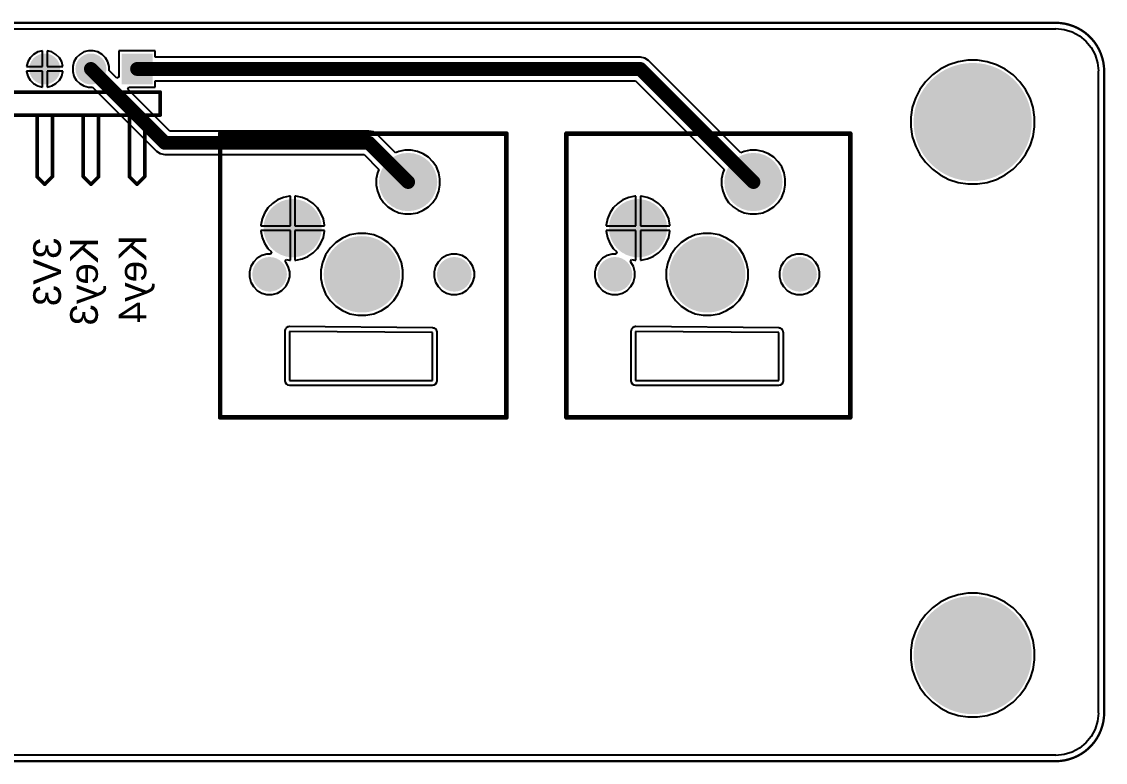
# Model space of a CAD drawing. Header units: millimetres. Extents: x 1.3 to 6.73, y 0.8 to 2.4.
# Drawn here: x 4.385 to 6.733, y 0.798 to 2.402 of the extents above; entities that cross this region are included whole.
import ezdxf

# ---------------------------------------------------------------- set-up
doc = ezdxf.new("R2010")
doc.units = ezdxf.units.MM
doc.header["$MEASUREMENT"] = 0
for name, color, linetype in [('BottomLayer', 5, 'Continuous'), ('BottomOverlay', 54, 'Continuous'), ('BottomSolder', 6, 'Continuous'), ('Mechanical1', 6, 'Continuous'), ('MultiLayer', 9, 'Continuous'), ('PadHoleLayer', 156, 'Continuous'), ('TopLayer', 1, 'Continuous'), ('TopOverlay', 2, 'Continuous'), ('TopSolder', 216, 'Continuous')]:
    doc.layers.add(name, color=color, linetype=linetype)
doc.styles.add('Arial', font='', dxfattribs={"height": 0.2})
doc.styles.get('Arial').set_extended_font_data('Arial')

# ---------------------------------------------------------------- blocks, each defined once
blk = doc.blocks.new('C______MX_F_________1_3')
at = {"layer": 'BottomLayer'}
h = blk.add_hatch(color=5, dxfattribs=at)
edge = h.paths.add_edge_path()
edge.add_arc((0.1, 0.2), 0.0591, 0, 360)
h = blk.add_hatch(color=5, dxfattribs=at)
edge = h.paths.add_edge_path()
edge.add_arc((-0.15, 0.1), 0.0591, 0, 360)
h = blk.add_hatch(color=5, dxfattribs=at)
edge = h.paths.add_edge_path()
edge.add_arc((0, 0), 0.0787, 0, 360)
h = blk.add_hatch(color=5, dxfattribs=at)
edge = h.paths.add_edge_path()
edge.add_arc((-0.2, 0), 0.0335, 0, 360)
h = blk.add_hatch(color=5, dxfattribs=at)
edge = h.paths.add_edge_path()
edge.add_arc((0.2, 0), 0.0335, 0, 360)
at = {"layer": 'BottomSolder'}
h = blk.add_hatch(color=6, dxfattribs=at)
edge = h.paths.add_edge_path()
edge.add_arc((0.1, 0.2), 0.0631, 0, 360)
h = blk.add_hatch(color=6, dxfattribs=at)
edge = h.paths.add_edge_path()
edge.add_arc((-0.15, 0.1), 0.0631, 0, 360)
h = blk.add_hatch(color=6, dxfattribs=at)
edge = h.paths.add_edge_path()
edge.add_arc((0, 0), 0.0827, 0, 360)
h = blk.add_hatch(color=6, dxfattribs=at)
edge = h.paths.add_edge_path()
edge.add_arc((-0.2, 0), 0.0375, 0, 360)
h = blk.add_hatch(color=6, dxfattribs=at)
edge = h.paths.add_edge_path()
edge.add_arc((0.2, 0), 0.0375, 0, 360)
at = {"layer": 'MultiLayer'}
h = blk.add_hatch(color=9, dxfattribs=at)
edge = h.paths.add_edge_path()
edge.add_arc((0.1, 0.2), 0.0591, 0, 360)
h = blk.add_hatch(color=9, dxfattribs=at)
edge = h.paths.add_edge_path()
edge.add_arc((-0.15, 0.1), 0.0591, 0, 360)
h = blk.add_hatch(color=9, dxfattribs=at)
edge = h.paths.add_edge_path()
edge.add_arc((0, 0), 0.0787, 0, 360)
h = blk.add_hatch(color=9, dxfattribs=at)
edge = h.paths.add_edge_path()
edge.add_arc((-0.2, 0), 0.0335, 0, 360)
h = blk.add_hatch(color=9, dxfattribs=at)
edge = h.paths.add_edge_path()
edge.add_arc((0.2, 0), 0.0335, 0, 360)
at = {"layer": 'PadHoleLayer'}
h = blk.add_hatch(color=156, dxfattribs=at)
edge = h.paths.add_edge_path()
edge.add_arc((0.1, 0.2), 0.0295, 0, 360)
h = blk.add_hatch(color=156, dxfattribs=at)
edge = h.paths.add_edge_path()
edge.add_arc((-0.15, 0.1), 0.0295, 0, 360)
h = blk.add_hatch(color=156, dxfattribs=at)
edge = h.paths.add_edge_path()
edge.add_arc((0, 0), 0.0787, 0, 360)
h = blk.add_hatch(color=156, dxfattribs=at)
edge = h.paths.add_edge_path()
edge.add_arc((-0.2, 0), 0.0335, 0, 360)
h = blk.add_hatch(color=156, dxfattribs=at)
edge = h.paths.add_edge_path()
edge.add_arc((0.2, 0), 0.0335, 0, 360)
at = {"layer": 'TopLayer'}
h = blk.add_hatch(color=1, dxfattribs=at)
edge = h.paths.add_edge_path()
edge.add_arc((0.1, 0.2), 0.0591, 0, 360)
h = blk.add_hatch(color=1, dxfattribs=at)
edge = h.paths.add_edge_path()
edge.add_arc((-0.15, 0.1), 0.0591, 0, 360)
h = blk.add_hatch(color=1, dxfattribs=at)
edge = h.paths.add_edge_path()
edge.add_arc((0, 0), 0.0787, 0, 360)
h = blk.add_hatch(color=1, dxfattribs=at)
edge = h.paths.add_edge_path()
edge.add_arc((-0.2, 0), 0.0335, 0, 360)
h = blk.add_hatch(color=1, dxfattribs=at)
edge = h.paths.add_edge_path()
edge.add_arc((0.2, 0), 0.0335, 0, 360)
at = {"layer": 'TopSolder'}
h = blk.add_hatch(color=216, dxfattribs=at)
edge = h.paths.add_edge_path()
edge.add_arc((0.1, 0.2), 0.0631, 0, 360)
h = blk.add_hatch(color=216, dxfattribs=at)
edge = h.paths.add_edge_path()
edge.add_arc((-0.15, 0.1), 0.0631, 0, 360)
h = blk.add_hatch(color=216, dxfattribs=at)
edge = h.paths.add_edge_path()
edge.add_arc((0, 0), 0.0827, 0, 360)
h = blk.add_hatch(color=216, dxfattribs=at)
edge = h.paths.add_edge_path()
edge.add_arc((-0.2, 0), 0.0375, 0, 360)
h = blk.add_hatch(color=216, dxfattribs=at)
edge = h.paths.add_edge_path()
edge.add_arc((0.2, 0), 0.0375, 0, 360)
blk = doc.blocks.new('C______MX_F_________1_4')
at = {"layer": 'BottomLayer'}
h = blk.add_hatch(color=5, dxfattribs=at)
edge = h.paths.add_edge_path()
edge.add_arc((0.1, 0.2), 0.0591, 0, 360)
h = blk.add_hatch(color=5, dxfattribs=at)
edge = h.paths.add_edge_path()
edge.add_arc((-0.15, 0.1), 0.0591, 0, 360)
h = blk.add_hatch(color=5, dxfattribs=at)
edge = h.paths.add_edge_path()
edge.add_arc((0, 0), 0.0787, 0, 360)
h = blk.add_hatch(color=5, dxfattribs=at)
edge = h.paths.add_edge_path()
edge.add_arc((-0.2, 0), 0.0335, 0, 360)
h = blk.add_hatch(color=5, dxfattribs=at)
edge = h.paths.add_edge_path()
edge.add_arc((0.2, 0), 0.0335, 0, 360)
at = {"layer": 'BottomSolder'}
h = blk.add_hatch(color=6, dxfattribs=at)
edge = h.paths.add_edge_path()
edge.add_arc((0.1, 0.2), 0.0631, 0, 360)
h = blk.add_hatch(color=6, dxfattribs=at)
edge = h.paths.add_edge_path()
edge.add_arc((-0.15, 0.1), 0.0631, 0, 360)
h = blk.add_hatch(color=6, dxfattribs=at)
edge = h.paths.add_edge_path()
edge.add_arc((0, 0), 0.0827, 0, 360)
h = blk.add_hatch(color=6, dxfattribs=at)
edge = h.paths.add_edge_path()
edge.add_arc((-0.2, 0), 0.0375, 0, 360)
h = blk.add_hatch(color=6, dxfattribs=at)
edge = h.paths.add_edge_path()
edge.add_arc((0.2, 0), 0.0375, 0, 360)
at = {"layer": 'MultiLayer'}
h = blk.add_hatch(color=9, dxfattribs=at)
edge = h.paths.add_edge_path()
edge.add_arc((0.1, 0.2), 0.0591, 0, 360)
h = blk.add_hatch(color=9, dxfattribs=at)
edge = h.paths.add_edge_path()
edge.add_arc((-0.15, 0.1), 0.0591, 0, 360)
h = blk.add_hatch(color=9, dxfattribs=at)
edge = h.paths.add_edge_path()
edge.add_arc((0, 0), 0.0787, 0, 360)
h = blk.add_hatch(color=9, dxfattribs=at)
edge = h.paths.add_edge_path()
edge.add_arc((-0.2, 0), 0.0335, 0, 360)
h = blk.add_hatch(color=9, dxfattribs=at)
edge = h.paths.add_edge_path()
edge.add_arc((0.2, 0), 0.0335, 0, 360)
at = {"layer": 'PadHoleLayer'}
h = blk.add_hatch(color=156, dxfattribs=at)
edge = h.paths.add_edge_path()
edge.add_arc((0.1, 0.2), 0.0295, 0, 360)
h = blk.add_hatch(color=156, dxfattribs=at)
edge = h.paths.add_edge_path()
edge.add_arc((-0.15, 0.1), 0.0295, 0, 360)
h = blk.add_hatch(color=156, dxfattribs=at)
edge = h.paths.add_edge_path()
edge.add_arc((0, 0), 0.0787, 0, 360)
h = blk.add_hatch(color=156, dxfattribs=at)
edge = h.paths.add_edge_path()
edge.add_arc((-0.2, 0), 0.0335, 0, 360)
h = blk.add_hatch(color=156, dxfattribs=at)
edge = h.paths.add_edge_path()
edge.add_arc((0.2, 0), 0.0335, 0, 360)
at = {"layer": 'TopLayer'}
h = blk.add_hatch(color=1, dxfattribs=at)
edge = h.paths.add_edge_path()
edge.add_arc((0.1, 0.2), 0.0591, 0, 360)
h = blk.add_hatch(color=1, dxfattribs=at)
edge = h.paths.add_edge_path()
edge.add_arc((-0.15, 0.1), 0.0591, 0, 360)
h = blk.add_hatch(color=1, dxfattribs=at)
edge = h.paths.add_edge_path()
edge.add_arc((0, 0), 0.0787, 0, 360)
h = blk.add_hatch(color=1, dxfattribs=at)
edge = h.paths.add_edge_path()
edge.add_arc((-0.2, 0), 0.0335, 0, 360)
h = blk.add_hatch(color=1, dxfattribs=at)
edge = h.paths.add_edge_path()
edge.add_arc((0.2, 0), 0.0335, 0, 360)
at = {"layer": 'TopSolder'}
h = blk.add_hatch(color=216, dxfattribs=at)
edge = h.paths.add_edge_path()
edge.add_arc((0.1, 0.2), 0.0631, 0, 360)
h = blk.add_hatch(color=216, dxfattribs=at)
edge = h.paths.add_edge_path()
edge.add_arc((-0.15, 0.1), 0.0631, 0, 360)
h = blk.add_hatch(color=216, dxfattribs=at)
edge = h.paths.add_edge_path()
edge.add_arc((0, 0), 0.0827, 0, 360)
h = blk.add_hatch(color=216, dxfattribs=at)
edge = h.paths.add_edge_path()
edge.add_arc((-0.2, 0), 0.0375, 0, 360)
h = blk.add_hatch(color=216, dxfattribs=at)
edge = h.paths.add_edge_path()
edge.add_arc((0.2, 0), 0.0375, 0, 360)
blk = doc.blocks.new('HDR1X5H_B_5')
at = {"layer": 'BottomLayer'}
blk.add_hatch(color=5, dxfattribs=at).paths.add_polyline_path([(-0.0295, 0.0295), (0.0295, 0.0295), (0.0295, -0.0295), (-0.0295, -0.0295)])
h = blk.add_hatch(color=5, dxfattribs=at)
edge = h.paths.add_edge_path()
edge.add_arc((0.1, 0), 0.0295, 0, 360)
h = blk.add_hatch(color=5, dxfattribs=at)
edge = h.paths.add_edge_path()
edge.add_arc((0.2, 0), 0.0295, 0, 360)
h = blk.add_hatch(color=5, dxfattribs=at)
edge = h.paths.add_edge_path()
edge.add_arc((0.3, 0), 0.0295, 0, 360)
h = blk.add_hatch(color=5, dxfattribs=at)
edge = h.paths.add_edge_path()
edge.add_arc((0.4, 0), 0.0295, 0, 360)
at = {"layer": 'BottomSolder'}
blk.add_hatch(color=6, dxfattribs=at).paths.add_polyline_path([(-0.0335, 0.0335), (0.0335, 0.0335), (0.0335, -0.0335), (-0.0335, -0.0335)])
h = blk.add_hatch(color=6, dxfattribs=at)
edge = h.paths.add_edge_path()
edge.add_arc((0.1, 0), 0.0335, 0, 360)
h = blk.add_hatch(color=6, dxfattribs=at)
edge = h.paths.add_edge_path()
edge.add_arc((0.2, 0), 0.0335, 0, 360)
h = blk.add_hatch(color=6, dxfattribs=at)
edge = h.paths.add_edge_path()
edge.add_arc((0.3, 0), 0.0335, 0, 360)
h = blk.add_hatch(color=6, dxfattribs=at)
edge = h.paths.add_edge_path()
edge.add_arc((0.4, 0), 0.0335, 0, 360)
at = {"layer": 'MultiLayer'}
blk.add_hatch(color=9, dxfattribs=at).paths.add_polyline_path([(-0.0295, 0.0295), (0.0295, 0.0295), (0.0295, -0.0295), (-0.0295, -0.0295)])
h = blk.add_hatch(color=9, dxfattribs=at)
edge = h.paths.add_edge_path()
edge.add_arc((0.1, 0), 0.0295, 0, 360)
h = blk.add_hatch(color=9, dxfattribs=at)
edge = h.paths.add_edge_path()
edge.add_arc((0.2, 0), 0.0295, 0, 360)
h = blk.add_hatch(color=9, dxfattribs=at)
edge = h.paths.add_edge_path()
edge.add_arc((0.3, 0), 0.0295, 0, 360)
h = blk.add_hatch(color=9, dxfattribs=at)
edge = h.paths.add_edge_path()
edge.add_arc((0.4, 0), 0.0295, 0, 360)
at = {"layer": 'PadHoleLayer'}
h = blk.add_hatch(color=156, dxfattribs=at)
edge = h.paths.add_edge_path()
edge.add_arc((0, 0), 0.0177, 0, 360)
h = blk.add_hatch(color=156, dxfattribs=at)
edge = h.paths.add_edge_path()
edge.add_arc((0.1, 0), 0.0177, 0, 360)
h = blk.add_hatch(color=156, dxfattribs=at)
edge = h.paths.add_edge_path()
edge.add_arc((0.2, 0), 0.0177, 0, 360)
h = blk.add_hatch(color=156, dxfattribs=at)
edge = h.paths.add_edge_path()
edge.add_arc((0.3, 0), 0.0177, 0, 360)
h = blk.add_hatch(color=156, dxfattribs=at)
edge = h.paths.add_edge_path()
edge.add_arc((0.4, 0), 0.0177, 0, 360)
at = {"layer": 'TopLayer'}
blk.add_hatch(color=1, dxfattribs=at).paths.add_polyline_path([(-0.0295, 0.0295), (0.0295, 0.0295), (0.0295, -0.0295), (-0.0295, -0.0295)])
h = blk.add_hatch(color=1, dxfattribs=at)
edge = h.paths.add_edge_path()
edge.add_arc((0.1, 0), 0.0295, 0, 360)
h = blk.add_hatch(color=1, dxfattribs=at)
edge = h.paths.add_edge_path()
edge.add_arc((0.2, 0), 0.0295, 0, 360)
h = blk.add_hatch(color=1, dxfattribs=at)
edge = h.paths.add_edge_path()
edge.add_arc((0.3, 0), 0.0295, 0, 360)
h = blk.add_hatch(color=1, dxfattribs=at)
edge = h.paths.add_edge_path()
edge.add_arc((0.4, 0), 0.0295, 0, 360)
at = {"layer": 'TopSolder'}
blk.add_hatch(color=216, dxfattribs=at).paths.add_polyline_path([(-0.0335, 0.0335), (0.0335, 0.0335), (0.0335, -0.0335), (-0.0335, -0.0335)])
h = blk.add_hatch(color=216, dxfattribs=at)
edge = h.paths.add_edge_path()
edge.add_arc((0.1, 0), 0.0335, 0, 360)
h = blk.add_hatch(color=216, dxfattribs=at)
edge = h.paths.add_edge_path()
edge.add_arc((0.2, 0), 0.0335, 0, 360)
h = blk.add_hatch(color=216, dxfattribs=at)
edge = h.paths.add_edge_path()
edge.add_arc((0.3, 0), 0.0335, 0, 360)
h = blk.add_hatch(color=216, dxfattribs=at)
edge = h.paths.add_edge_path()
edge.add_arc((0.4, 0), 0.0335, 0, 360)
at = {"layer": 'BottomOverlay', "const_width": 0.00787}
for points in [[(0, 0.25), (-0.0167, 0.2333)], [(-0.0167, 0.2333), (-0.0167, 0.1)], [(0.0167, 0.2333), (0, 0.25)], [(0.0167, 0.2333), (0.0167, 0.1)], [(0.1, 0.25), (0.0833, 0.2333)], [(0.0833, 0.2333), (0.0833, 0.1)], [(0.1167, 0.2333), (0.1, 0.25)], [(0.1167, 0.2333), (0.1167, 0.1)], [(0.2, 0.25), (0.1833, 0.2333)], [(0.1833, 0.2333), (0.1833, 0.1)], [(0.2167, 0.2333), (0.2, 0.25)], [(0.2167, 0.2333), (0.2167, 0.1)], [(0.3, 0.25), (0.2833, 0.2333)], [(0.2833, 0.2333), (0.2833, 0.1)], [(0.3167, 0.2333), (0.3, 0.25)], [(0.3167, 0.2333), (0.3167, 0.1)], [(0.4, 0.25), (0.3833, 0.2333)], [(0.3833, 0.2333), (0.3833, 0.1)], [(0.4167, 0.2333), (0.4, 0.25)], [(0.4167, 0.2333), (0.4167, 0.1)], [(0.45, 0.1), (-0.05, 0.1)], [(-0.05, 0.1), (-0.05, 0.05)], [(0.45, 0.1), (0.45, 0.05)], [(0.45, 0.05), (-0.05, 0.05)]]:
    blk.add_lwpolyline(points, dxfattribs=at)
at = {"layer": 'BottomOverlay', "const_width": 0.00394}
for points in [[(-0.0186, 0.2333, 1), (-0.0147, 0.2333, 1)], [(-0.0186, 0.2333, 1), (-0.0147, 0.2333, 1)], [(-0.002, 0.25, 1), (0.002, 0.25, 1)], [(-0.002, 0.25, 1), (0.002, 0.25, 1)], [(0.0147, 0.2333, 1), (0.0186, 0.2333, 1)], [(0.0147, 0.2333, 1), (0.0186, 0.2333, 1)], [(0.0814, 0.2333, 1), (0.0853, 0.2333, 1)], [(0.0814, 0.2333, 1), (0.0853, 0.2333, 1)], [(0.098, 0.25, 1), (0.102, 0.25, 1)], [(0.098, 0.25, 1), (0.102, 0.25, 1)], [(0.1147, 0.2333, 1), (0.1186, 0.2333, 1)], [(0.1147, 0.2333, 1), (0.1186, 0.2333, 1)], [(0.1814, 0.2333, 1), (0.1853, 0.2333, 1)], [(0.1814, 0.2333, 1), (0.1853, 0.2333, 1)], [(0.198, 0.25, 1), (0.202, 0.25, 1)], [(0.198, 0.25, 1), (0.202, 0.25, 1)], [(0.2147, 0.2333, 1), (0.2186, 0.2333, 1)], [(0.2147, 0.2333, 1), (0.2186, 0.2333, 1)], [(0.2814, 0.2333, 1), (0.2853, 0.2333, 1)], [(0.2814, 0.2333, 1), (0.2853, 0.2333, 1)], [(0.298, 0.25, 1), (0.302, 0.25, 1)], [(0.298, 0.25, 1), (0.302, 0.25, 1)], [(0.3147, 0.2333, 1), (0.3186, 0.2333, 1)], [(0.3147, 0.2333, 1), (0.3186, 0.2333, 1)], [(0.3814, 0.2333, 1), (0.3853, 0.2333, 1)], [(0.3814, 0.2333, 1), (0.3853, 0.2333, 1)], [(0.398, 0.25, 1), (0.402, 0.25, 1)], [(0.398, 0.25, 1), (0.402, 0.25, 1)], [(0.4147, 0.2333, 1), (0.4186, 0.2333, 1)], [(0.4147, 0.2333, 1), (0.4186, 0.2333, 1)], [(-0.052, 0.1, 1), (-0.048, 0.1, 1)], [(-0.052, 0.1, 1), (-0.048, 0.1, 1)], [(-0.0186, 0.1, 1), (-0.0147, 0.1, 1)], [(0.0147, 0.1, 1), (0.0186, 0.1, 1)], [(0.0814, 0.1, 1), (0.0853, 0.1, 1)], [(0.1147, 0.1, 1), (0.1186, 0.1, 1)], [(0.1814, 0.1, 1), (0.1853, 0.1, 1)], [(0.2147, 0.1, 1), (0.2186, 0.1, 1)], [(0.2814, 0.1, 1), (0.2853, 0.1, 1)], [(0.3147, 0.1, 1), (0.3186, 0.1, 1)], [(0.3814, 0.1, 1), (0.3853, 0.1, 1)], [(0.4147, 0.1, 1), (0.4186, 0.1, 1)], [(0.448, 0.1, 1), (0.452, 0.1, 1)], [(0.448, 0.1, 1), (0.452, 0.1, 1)], [(-0.052, 0.05, 1), (-0.048, 0.05, 1)], [(-0.052, 0.05, 1), (-0.048, 0.05, 1)], [(0.448, 0.05, 1), (0.452, 0.05, 1)], [(0.448, 0.05, 1), (0.452, 0.05, 1)]]:
    blk.add_lwpolyline(points, format="xyb", close=True, dxfattribs=at)

msp = doc.modelspace()

# ---------------------------------------------------------------- hatches: boundary and pattern name
at = {"layer": 'BottomLayer'}
h = msp.add_hatch(color=5, dxfattribs=at)
edge = h.paths.add_edge_path()
edge.add_arc((6.4452, 2.185), 0.124, 0, 360)
h = msp.add_hatch(color=5, dxfattribs=at)
edge = h.paths.add_edge_path()
edge.add_arc((6.4452, 1.03), 0.124, 0, 360)
at = {"layer": 'BottomSolder'}
h = msp.add_hatch(color=6, dxfattribs=at)
edge = h.paths.add_edge_path()
edge.add_arc((6.4452, 2.185), 0.128, 0, 360)
h = msp.add_hatch(color=6, dxfattribs=at)
edge = h.paths.add_edge_path()
edge.add_arc((6.4452, 1.03), 0.128, 0, 360)
at = {"layer": 'MultiLayer'}
h = msp.add_hatch(color=9, dxfattribs=at)
edge = h.paths.add_edge_path()
edge.add_arc((6.4452, 2.185), 0.124, 0, 360)
h = msp.add_hatch(color=9, dxfattribs=at)
edge = h.paths.add_edge_path()
edge.add_arc((6.4452, 1.03), 0.124, 0, 360)
at = {"layer": 'PadHoleLayer'}
h = msp.add_hatch(color=156, dxfattribs=at)
edge = h.paths.add_edge_path()
edge.add_arc((6.4452, 2.185), 0.0669, 0, 360)
h = msp.add_hatch(color=156, dxfattribs=at)
edge = h.paths.add_edge_path()
edge.add_arc((6.4452, 1.03), 0.0669, 0, 360)
at = {"layer": 'TopLayer'}
h = msp.add_hatch(color=1, dxfattribs=at)
edge = h.paths.add_edge_path()
edge.add_arc((6.4452, 2.185), 0.124, 0, 360)
h = msp.add_hatch(color=1, dxfattribs=at)
edge = h.paths.add_edge_path()
edge.add_arc((6.4452, 1.03), 0.124, 0, 360)
at = {"layer": 'TopSolder'}
h = msp.add_hatch(color=216, dxfattribs=at)
edge = h.paths.add_edge_path()
edge.add_arc((6.4452, 2.185), 0.128, 0, 360)
h = msp.add_hatch(color=216, dxfattribs=at)
edge = h.paths.add_edge_path()
edge.add_arc((6.4452, 1.03), 0.128, 0, 360)

# ---------------------------------------------------------------- linework, layer by layer
at = {"layer": 'Mechanical1', "const_width": 0.005}
for points in [[(1.405, 2.4), (6.625, 2.4)], [(6.73, 0.905), (6.73, 2.295)], [(1.405, 0.8), (6.625, 0.8)]]:
    msp.add_lwpolyline(points, dxfattribs=at)
at = {"layer": 'Mechanical1', "const_width": 0.0025}
for points in [[(6.6238, 2.4, 1), (6.6262, 2.4, 1)], [(6.6238, 2.4, 1), (6.6262, 2.4, 1)], [(6.7287, 2.295, 1), (6.7313, 2.295, 1)], [(6.7287, 2.295, 1), (6.7313, 2.295, 1)], [(6.7287, 0.905, 1), (6.7313, 0.905, 1)], [(6.7287, 0.905, 1), (6.7313, 0.905, 1)], [(6.6238, 0.8, 1), (6.6262, 0.8, 1)], [(6.6238, 0.8, 1), (6.6262, 0.8, 1)]]:
    msp.add_lwpolyline(points, format="xyb", close=True, dxfattribs=at)
at = {"layer": 'Mechanical1', "const_width": 0.005}
for points in [[(6.625, 2.4, -0.414214), (6.73, 2.295)], [(6.73, 0.905, -0.414214), (6.625, 0.8)]]:
    msp.add_lwpolyline(points, format="xyb", dxfattribs=at)
at = {"layer": 'MultiLayer'}
for p, q in [((5.275, 1.7287), (4.965, 1.7314)), ((4.965, 1.7314), (4.965, 1.625)), ((5.275, 1.625), (5.275, 1.7287)), ((6.025, 1.7287), (5.715, 1.7314)), ((5.715, 1.7314), (5.715, 1.625)), ((6.025, 1.625), (6.025, 1.7287)), ((4.965, 1.625), (5.275, 1.625)), ((5.715, 1.625), (6.025, 1.625))]:
    msp.add_line(p, q, dxfattribs=at)
at = {"layer": 'TopLayer'}
for p, q in [((1.405, 2.3873), (6.625, 2.3873)), ((6.625, 2.3873), (6.6256, 2.3874)), ((6.6256, 2.3874), (6.643, 2.3857)), ((6.643, 2.3857), (6.6604, 2.3804)), ((6.6604, 2.3804), (6.6764, 2.3719)), ((6.6764, 2.3719), (6.6904, 2.3604)), ((6.6904, 2.3604), (6.7019, 2.3464)), ((4.4034, 2.3243), (4.3982, 2.3153)), ((4.4107, 2.3316), (4.4034, 2.3243)), ((4.4197, 2.3368), (4.4107, 2.3316)), ((4.4298, 2.3395), (4.4197, 2.3368)), ((4.43, 2.3395), (4.4298, 2.3395)), ((4.43, 2.305), (4.43, 2.3395)), ((4.4402, 2.3395), (4.44, 2.3395)), ((4.44, 2.3395), (4.44, 2.305)), ((4.4503, 2.3368), (4.4402, 2.3395)), ((4.4593, 2.3316), (4.4503, 2.3368)), ((4.4666, 2.3243), (4.4593, 2.3316)), ((4.4718, 2.3153), (4.4666, 2.3243)), ((4.5034, 2.3243), (4.4982, 2.3153)), ((4.5107, 2.3316), (4.5034, 2.3243)), ((4.5197, 2.3368), (4.5107, 2.3316)), ((4.5298, 2.3395), (4.5197, 2.3368)), ((4.5402, 2.3395), (4.5298, 2.3395)), ((4.5503, 2.3368), (4.5402, 2.3395)), ((4.5593, 2.3316), (4.5503, 2.3368)), ((4.5666, 2.3243), (4.5593, 2.3316)), ((4.5718, 2.3153), (4.5666, 2.3243)), ((4.6745, 2.3395), (4.5955, 2.3395)), ((4.5955, 2.3395), (4.5955, 2.2821)), ((4.6745, 2.3255), (4.6745, 2.3395)), ((5.7252, 2.3255), (4.6745, 2.3255)), ((5.7349, 2.3235), (5.7252, 2.3255)), ((6.7019, 2.3464), (6.7104, 2.3304)), ((6.7104, 2.3304), (6.7157, 2.313)), ((4.3982, 2.3153), (4.3955, 2.3052)), ((4.3955, 2.3052), (4.3955, 2.305)), ((4.3955, 2.305), (4.43, 2.305)), ((4.44, 2.305), (4.4745, 2.305)), ((4.4745, 2.3052), (4.4718, 2.3153)), ((4.4745, 2.305), (4.4745, 2.3052)), ((4.4982, 2.3153), (4.4955, 2.3052)), ((4.4955, 2.3052), (4.4955, 2.2948)), ((4.5745, 2.3052), (4.5718, 2.3153)), ((4.5745, 2.2965), (4.5745, 2.3052)), ((5.7432, 2.318), (5.7349, 2.3235)), ((5.9428, 2.1184), (5.7432, 2.318)), ((6.3937, 2.3092), (6.3749, 2.2996)), ((6.4138, 2.3157), (6.3937, 2.3092)), ((6.4346, 2.319), (6.4138, 2.3157)), ((6.4557, 2.319), (6.4346, 2.319)), ((6.4765, 2.3157), (6.4557, 2.319)), ((6.4966, 2.3092), (6.4765, 2.3157)), ((6.5154, 2.2996), (6.4966, 2.3092)), ((6.7157, 2.313), (6.7174, 2.2956)), ((4.43, 2.295), (4.3955, 2.295)), ((4.3955, 2.295), (4.3955, 2.2948)), ((4.3955, 2.2948), (4.3982, 2.2847)), ((4.3982, 2.2847), (4.4034, 2.2757)), ((4.43, 2.2605), (4.43, 2.295)), ((4.4745, 2.295), (4.44, 2.295)), ((4.44, 2.295), (4.44, 2.2605)), ((4.4666, 2.2757), (4.4718, 2.2847)), ((4.4718, 2.2847), (4.4745, 2.2948)), ((4.4745, 2.2948), (4.4745, 2.295)), ((4.4955, 2.2948), (4.4982, 2.2847)), ((4.4982, 2.2847), (4.5034, 2.2757)), ((4.5909, 2.2802), (4.5745, 2.2965)), ((4.5955, 2.2821), (4.5909, 2.2802)), ((6.3579, 2.2872), (6.3429, 2.2723)), ((6.3749, 2.2996), (6.3579, 2.2872)), ((6.5325, 2.2872), (6.5154, 2.2996)), ((6.5474, 2.2723), (6.5325, 2.2872)), ((6.7174, 2.2956), (6.7173, 2.295)), ((6.7173, 2.295), (6.7173, 0.905)), ((4.4034, 2.2757), (4.4107, 2.2684)), ((4.4107, 2.2684), (4.4197, 2.2632)), ((4.4197, 2.2632), (4.4298, 2.2605)), ((4.4298, 2.2605), (4.43, 2.2605)), ((4.44, 2.2605), (4.4402, 2.2605)), ((4.4402, 2.2605), (4.4503, 2.2632)), ((4.4503, 2.2632), (4.4593, 2.2684)), ((4.4593, 2.2684), (4.4666, 2.2757)), ((4.5034, 2.2757), (4.5107, 2.2684)), ((4.5107, 2.2684), (4.5197, 2.2632)), ((4.5197, 2.2632), (4.5298, 2.2605)), ((4.5298, 2.2605), (4.5385, 2.2605)), ((4.5385, 2.2605), (4.677, 2.122)), ((4.6152, 2.2559), (4.6171, 2.2605)), ((4.7056, 2.1655), (4.6152, 2.2559)), ((4.6171, 2.2605), (4.6745, 2.2605)), ((4.6745, 2.2605), (4.6745, 2.2745)), ((4.6745, 2.2745), (5.7146, 2.2745)), ((5.7146, 2.2745), (5.9067, 2.0824)), ((6.3305, 2.2552), (6.321, 2.2364)), ((6.3429, 2.2723), (6.3305, 2.2552)), ((6.5598, 2.2552), (6.5474, 2.2723)), ((6.5694, 2.2364), (6.5598, 2.2552)), ((6.321, 2.2364), (6.3144, 2.2164)), ((6.5759, 2.2164), (6.5694, 2.2364)), ((6.3144, 2.2164), (6.3111, 2.1955)), ((6.5792, 2.1955), (6.5759, 2.2164)), ((6.3111, 2.1955), (6.3111, 2.1745)), ((6.5792, 2.1745), (6.5792, 2.1955)), ((5.1371, 2.1655), (4.7056, 2.1655)), ((5.1469, 2.1635), (5.1371, 2.1655)), ((5.1551, 2.158), (5.1469, 2.1635)), ((6.3111, 2.1745), (6.3144, 2.1536)), ((6.5759, 2.1536), (6.5792, 2.1745)), ((5.1948, 2.1184), (5.1551, 2.158)), ((6.3144, 2.1536), (6.321, 2.1336)), ((6.5694, 2.1336), (6.5759, 2.1536)), ((4.677, 2.122), (4.6852, 2.1165)), ((4.6852, 2.1165), (4.695, 2.1145)), ((4.695, 2.1145), (5.1266, 2.1145)), ((5.1266, 2.1145), (5.1587, 2.0824)), ((5.202, 2.1214), (5.1948, 2.1184)), ((5.2153, 2.1241), (5.202, 2.1214)), ((5.2289, 2.1241), (5.2153, 2.1241)), ((5.2423, 2.1214), (5.2289, 2.1241)), ((5.2548, 2.1162), (5.2423, 2.1214)), ((5.2661, 2.1086), (5.2548, 2.1162)), ((5.95, 2.1214), (5.9428, 2.1184)), ((5.9634, 2.1241), (5.95, 2.1214)), ((5.977, 2.1241), (5.9634, 2.1241)), ((5.9903, 2.1214), (5.977, 2.1241)), ((6.0029, 2.1162), (5.9903, 2.1214)), ((6.0142, 2.1086), (6.0029, 2.1162)), ((6.321, 2.1336), (6.3305, 2.1148)), ((6.3305, 2.1148), (6.3429, 2.0977)), ((6.5474, 2.0977), (6.5598, 2.1148)), ((6.5598, 2.1148), (6.5694, 2.1336)), ((5.2758, 2.099), (5.2661, 2.1086)), ((5.2833, 2.0877), (5.2758, 2.099)), ((6.0238, 2.099), (6.0142, 2.1086)), ((6.0314, 2.0877), (6.0238, 2.099)), ((6.3429, 2.0977), (6.3579, 2.0828)), ((6.5325, 2.0828), (6.5474, 2.0977)), ((5.1557, 2.0751), (5.1531, 2.0618)), ((5.1587, 2.0824), (5.1557, 2.0751)), ((5.2885, 2.0751), (5.2833, 2.0877)), ((5.2912, 2.0618), (5.2885, 2.0751)), ((5.9038, 2.0751), (5.9011, 2.0618)), ((5.9067, 2.0824), (5.9038, 2.0751)), ((6.0366, 2.0751), (6.0314, 2.0877)), ((6.0392, 2.0618), (6.0366, 2.0751)), ((6.3579, 2.0828), (6.3749, 2.0704)), ((6.3749, 2.0704), (6.3937, 2.0608)), ((6.4966, 2.0608), (6.5154, 2.0704)), ((6.5154, 2.0704), (6.5325, 2.0828)), ((5.1531, 2.0618), (5.1531, 2.0482)), ((5.1531, 2.0482), (5.1557, 2.0349)), ((5.2885, 2.0349), (5.2912, 2.0482)), ((5.2912, 2.0482), (5.2912, 2.0618)), ((5.9011, 2.0618), (5.9011, 2.0482)), ((5.9011, 2.0482), (5.9038, 2.0349)), ((6.0366, 2.0349), (6.0392, 2.0482)), ((6.0392, 2.0482), (6.0392, 2.0618)), ((6.3937, 2.0608), (6.4138, 2.0543)), ((6.4138, 2.0543), (6.4346, 2.051)), ((6.4346, 2.051), (6.4557, 2.051)), ((6.4557, 2.051), (6.4765, 2.0543)), ((6.4765, 2.0543), (6.4966, 2.0608)), ((4.952, 2.0214), (4.9394, 2.0162)), ((4.9653, 2.0241), (4.952, 2.0214)), ((4.9671, 2.0241), (4.9653, 2.0241)), ((4.9671, 1.96), (4.9671, 2.0241)), ((4.9789, 2.0241), (4.9771, 2.0241)), ((4.9771, 2.0241), (4.9771, 1.96)), ((4.9923, 2.0214), (4.9789, 2.0241)), ((5.0048, 2.0162), (4.9923, 2.0214)), ((5.1557, 2.0349), (5.1609, 2.0223)), ((5.1609, 2.0223), (5.1685, 2.011)), ((5.2758, 2.011), (5.2833, 2.0223)), ((5.2833, 2.0223), (5.2885, 2.0349)), ((5.7, 2.0214), (5.6874, 2.0162)), ((5.7134, 2.0241), (5.7, 2.0214)), ((5.7152, 2.0241), (5.7134, 2.0241)), ((5.7152, 1.96), (5.7152, 2.0241)), ((5.727, 2.0241), (5.7252, 2.0241)), ((5.7252, 2.0241), (5.7252, 1.96)), ((5.7403, 2.0214), (5.727, 2.0241)), ((5.7529, 2.0162), (5.7403, 2.0214)), ((5.9038, 2.0349), (5.909, 2.0223)), ((5.909, 2.0223), (5.9165, 2.011)), ((6.0238, 2.011), (6.0314, 2.0223)), ((6.0314, 2.0223), (6.0366, 2.0349)), ((4.9185, 1.999), (4.9109, 1.9877)), ((4.9281, 2.0086), (4.9185, 1.999)), ((4.9394, 2.0162), (4.9281, 2.0086)), ((5.0161, 2.0086), (5.0048, 2.0162)), ((5.0258, 1.999), (5.0161, 2.0086)), ((5.0333, 1.9877), (5.0258, 1.999)), ((5.1685, 2.011), (5.1781, 2.0014)), ((5.1781, 2.0014), (5.1894, 1.9938)), ((5.2548, 1.9938), (5.2661, 2.0014)), ((5.2661, 2.0014), (5.2758, 2.011)), ((5.6665, 1.999), (5.659, 1.9877)), ((5.6761, 2.0086), (5.6665, 1.999)), ((5.6874, 2.0162), (5.6761, 2.0086)), ((5.7642, 2.0086), (5.7529, 2.0162)), ((5.7738, 1.999), (5.7642, 2.0086)), ((5.7814, 1.9877), (5.7738, 1.999)), ((5.9165, 2.011), (5.9261, 2.0014)), ((5.9261, 2.0014), (5.9374, 1.9938)), ((6.0029, 1.9938), (6.0142, 2.0014)), ((6.0142, 2.0014), (6.0238, 2.011)), ((4.9057, 1.9751), (4.9031, 1.9618)), ((4.9109, 1.9877), (4.9057, 1.9751)), ((5.0385, 1.9751), (5.0333, 1.9877)), ((5.0412, 1.9618), (5.0385, 1.9751)), ((5.1894, 1.9938), (5.202, 1.9886)), ((5.202, 1.9886), (5.2153, 1.9859)), ((5.2153, 1.9859), (5.2289, 1.9859)), ((5.2289, 1.9859), (5.2423, 1.9886)), ((5.2423, 1.9886), (5.2548, 1.9938)), ((5.6538, 1.9751), (5.6511, 1.9618)), ((5.659, 1.9877), (5.6538, 1.9751)), ((5.7866, 1.9751), (5.7814, 1.9877)), ((5.7892, 1.9618), (5.7866, 1.9751)), ((5.9374, 1.9938), (5.95, 1.9886)), ((5.95, 1.9886), (5.9634, 1.9859)), ((5.9634, 1.9859), (5.977, 1.9859)), ((5.977, 1.9859), (5.9903, 1.9886)), ((5.9903, 1.9886), (6.0029, 1.9938)), ((4.9031, 1.9618), (4.9031, 1.96)), ((4.9031, 1.96), (4.9671, 1.96)), ((4.9671, 1.95), (4.9031, 1.95)), ((4.9031, 1.95), (4.9031, 1.9482)), ((4.9671, 1.8859), (4.9671, 1.95)), ((4.9771, 1.96), (5.0412, 1.96)), ((5.0412, 1.95), (4.9771, 1.95)), ((4.9771, 1.95), (4.9771, 1.8859)), ((5.0412, 1.96), (5.0412, 1.9618)), ((5.0412, 1.9482), (5.0412, 1.95)), ((5.6511, 1.9618), (5.6511, 1.96)), ((5.6511, 1.96), (5.7152, 1.96)), ((5.7152, 1.95), (5.6511, 1.95)), ((5.6511, 1.95), (5.6511, 1.9482)), ((5.7152, 1.8859), (5.7152, 1.95)), ((5.7252, 1.96), (5.7892, 1.96)), ((5.7892, 1.95), (5.7252, 1.95)), ((5.7252, 1.95), (5.7252, 1.8859)), ((5.7892, 1.96), (5.7892, 1.9618)), ((5.7892, 1.9482), (5.7892, 1.95)), ((4.9031, 1.9482), (4.9057, 1.9349)), ((4.9057, 1.9349), (4.9109, 1.9223)), ((5.0333, 1.9223), (5.0385, 1.9349)), ((5.0385, 1.9349), (5.0412, 1.9482)), ((5.0801, 1.9336), (5.0656, 1.9239)), ((5.0962, 1.9403), (5.0801, 1.9336)), ((5.1134, 1.9437), (5.0962, 1.9403)), ((5.1309, 1.9437), (5.1134, 1.9437)), ((5.148, 1.9403), (5.1309, 1.9437)), ((5.1642, 1.9336), (5.148, 1.9403)), ((5.1787, 1.9239), (5.1642, 1.9336)), ((5.6511, 1.9482), (5.6538, 1.9349)), ((5.6538, 1.9349), (5.659, 1.9223)), ((5.7814, 1.9223), (5.7866, 1.9349)), ((5.7866, 1.9349), (5.7892, 1.9482)), ((5.8281, 1.9336), (5.8136, 1.9239)), ((5.8443, 1.9403), (5.8281, 1.9336)), ((5.8614, 1.9437), (5.8443, 1.9403)), ((5.8789, 1.9437), (5.8614, 1.9437)), ((5.896, 1.9403), (5.8789, 1.9437)), ((5.9122, 1.9336), (5.896, 1.9403)), ((5.9267, 1.9239), (5.9122, 1.9336)), ((4.9109, 1.9223), (4.9185, 1.911)), ((4.9185, 1.911), (4.926, 1.9035)), ((4.926, 1.9035), (4.9239, 1.8985)), ((5.0161, 1.9014), (5.0258, 1.911)), ((5.0258, 1.911), (5.0333, 1.9223)), ((5.0532, 1.9116), (5.0435, 1.897)), ((5.0656, 1.9239), (5.0532, 1.9116)), ((5.1911, 1.9116), (5.1787, 1.9239)), ((5.2008, 1.897), (5.1911, 1.9116)), ((5.659, 1.9223), (5.6665, 1.911)), ((5.6665, 1.911), (5.674, 1.9035)), ((5.674, 1.9035), (5.672, 1.8985)), ((5.7642, 1.9014), (5.7738, 1.911)), ((5.7738, 1.911), (5.7814, 1.9223)), ((5.8012, 1.9116), (5.7915, 1.897)), ((5.8136, 1.9239), (5.8012, 1.9116)), ((5.9391, 1.9116), (5.9267, 1.9239)), ((5.9488, 1.897), (5.9391, 1.9116)), ((4.8873, 1.8817), (4.8816, 1.8718)), ((4.8954, 1.8898), (4.8873, 1.8817)), ((4.9053, 1.8955), (4.8954, 1.8898)), ((4.9164, 1.8985), (4.9053, 1.8955)), ((4.9239, 1.8985), (4.9164, 1.8985)), ((4.9559, 1.8827), (4.9583, 1.8873)), ((4.9569, 1.8817), (4.9559, 1.8827)), ((4.9626, 1.8718), (4.9569, 1.8817)), ((4.9583, 1.8873), (4.9653, 1.8859)), ((4.9653, 1.8859), (4.9671, 1.8859)), ((4.9771, 1.8859), (4.9789, 1.8859)), ((4.9789, 1.8859), (4.9923, 1.8886)), ((4.9923, 1.8886), (5.0048, 1.8938)), ((5.0048, 1.8938), (5.0161, 1.9014)), ((5.0368, 1.8809), (5.0334, 1.8637)), ((5.0435, 1.897), (5.0368, 1.8809)), ((5.2075, 1.8809), (5.2008, 1.897)), ((5.2109, 1.8637), (5.2075, 1.8809)), ((5.2873, 1.8817), (5.2816, 1.8718)), ((5.2954, 1.8898), (5.2873, 1.8817)), ((5.3053, 1.8955), (5.2954, 1.8898)), ((5.3164, 1.8985), (5.3053, 1.8955)), ((5.3278, 1.8985), (5.3164, 1.8985)), ((5.3389, 1.8955), (5.3278, 1.8985)), ((5.3488, 1.8898), (5.3389, 1.8955)), ((5.3569, 1.8817), (5.3488, 1.8898)), ((5.3626, 1.8718), (5.3569, 1.8817)), ((5.6354, 1.8817), (5.6297, 1.8718)), ((5.6435, 1.8898), (5.6354, 1.8817)), ((5.6534, 1.8955), (5.6435, 1.8898)), ((5.6644, 1.8985), (5.6534, 1.8955)), ((5.672, 1.8985), (5.6644, 1.8985)), ((5.7039, 1.8827), (5.7064, 1.8873)), ((5.7049, 1.8817), (5.7039, 1.8827)), ((5.7107, 1.8718), (5.7049, 1.8817)), ((5.7064, 1.8873), (5.7134, 1.8859)), ((5.7134, 1.8859), (5.7152, 1.8859)), ((5.7252, 1.8859), (5.727, 1.8859)), ((5.727, 1.8859), (5.7403, 1.8886)), ((5.7403, 1.8886), (5.7529, 1.8938)), ((5.7529, 1.8938), (5.7642, 1.9014)), ((5.7848, 1.8809), (5.7814, 1.8637)), ((5.7915, 1.897), (5.7848, 1.8809)), ((5.9555, 1.8809), (5.9488, 1.897)), ((5.9589, 1.8637), (5.9555, 1.8809)), ((6.0354, 1.8817), (6.0297, 1.8718)), ((6.0435, 1.8898), (6.0354, 1.8817)), ((6.0534, 1.8955), (6.0435, 1.8898)), ((6.0644, 1.8985), (6.0534, 1.8955)), ((6.0759, 1.8985), (6.0644, 1.8985)), ((6.0869, 1.8955), (6.0759, 1.8985)), ((6.0968, 1.8898), (6.0869, 1.8955)), ((6.1049, 1.8817), (6.0968, 1.8898)), ((6.1107, 1.8718), (6.1049, 1.8817)), ((4.8816, 1.8718), (4.8787, 1.8607)), ((4.8787, 1.8607), (4.8787, 1.8493)), ((4.9656, 1.8607), (4.9626, 1.8718)), ((4.9656, 1.8493), (4.9656, 1.8607)), ((5.0334, 1.8637), (5.0334, 1.8463)), ((5.2109, 1.8463), (5.2109, 1.8637)), ((5.2816, 1.8718), (5.2787, 1.8607)), ((5.2787, 1.8607), (5.2787, 1.8493)), ((5.3656, 1.8607), (5.3626, 1.8718)), ((5.3656, 1.8493), (5.3656, 1.8607)), ((5.6297, 1.8718), (5.6267, 1.8607)), ((5.6267, 1.8607), (5.6267, 1.8493)), ((5.7136, 1.8607), (5.7107, 1.8718)), ((5.7136, 1.8493), (5.7136, 1.8607)), ((5.7814, 1.8637), (5.7814, 1.8463)), ((5.9589, 1.8463), (5.9589, 1.8637)), ((6.0297, 1.8718), (6.0267, 1.8607)), ((6.0267, 1.8607), (6.0267, 1.8493)), ((6.1136, 1.8607), (6.1107, 1.8718)), ((6.1136, 1.8493), (6.1136, 1.8607)), ((4.8787, 1.8493), (4.8816, 1.8382)), ((4.8816, 1.8382), (4.8873, 1.8283)), ((4.9569, 1.8283), (4.9626, 1.8382)), ((4.9626, 1.8382), (4.9656, 1.8493)), ((5.0334, 1.8463), (5.0368, 1.8291)), ((5.2075, 1.8291), (5.2109, 1.8463)), ((5.2787, 1.8493), (5.2816, 1.8382)), ((5.2816, 1.8382), (5.2873, 1.8283)), ((5.3569, 1.8283), (5.3626, 1.8382)), ((5.3626, 1.8382), (5.3656, 1.8493)), ((5.6267, 1.8493), (5.6297, 1.8382)), ((5.6297, 1.8382), (5.6354, 1.8283)), ((5.7049, 1.8283), (5.7107, 1.8382)), ((5.7107, 1.8382), (5.7136, 1.8493)), ((5.7814, 1.8463), (5.7848, 1.8291)), ((5.9555, 1.8291), (5.9589, 1.8463)), ((6.0267, 1.8493), (6.0297, 1.8382)), ((6.0297, 1.8382), (6.0354, 1.8283)), ((6.1049, 1.8283), (6.1107, 1.8382)), ((6.1107, 1.8382), (6.1136, 1.8493)), ((4.8873, 1.8283), (4.8954, 1.8202)), ((4.8954, 1.8202), (4.9053, 1.8145)), ((4.9053, 1.8145), (4.9164, 1.8115)), ((4.9164, 1.8115), (4.9278, 1.8115)), ((4.9278, 1.8115), (4.9389, 1.8145)), ((4.9389, 1.8145), (4.9488, 1.8202)), ((4.9488, 1.8202), (4.9569, 1.8283)), ((5.0368, 1.8291), (5.0435, 1.813)), ((5.0435, 1.813), (5.0532, 1.7984)), ((5.1911, 1.7984), (5.2008, 1.813)), ((5.2008, 1.813), (5.2075, 1.8291)), ((5.2873, 1.8283), (5.2954, 1.8202)), ((5.2954, 1.8202), (5.3053, 1.8145)), ((5.3053, 1.8145), (5.3164, 1.8115)), ((5.3164, 1.8115), (5.3278, 1.8115)), ((5.3278, 1.8115), (5.3389, 1.8145)), ((5.3389, 1.8145), (5.3488, 1.8202)), ((5.3488, 1.8202), (5.3569, 1.8283)), ((5.6354, 1.8283), (5.6435, 1.8202)), ((5.6435, 1.8202), (5.6534, 1.8145)), ((5.6534, 1.8145), (5.6644, 1.8115)), ((5.6644, 1.8115), (5.6759, 1.8115)), ((5.6759, 1.8115), (5.6869, 1.8145)), ((5.6869, 1.8145), (5.6968, 1.8202)), ((5.6968, 1.8202), (5.7049, 1.8283)), ((5.7848, 1.8291), (5.7915, 1.813)), ((5.7915, 1.813), (5.8012, 1.7984)), ((5.9391, 1.7984), (5.9488, 1.813)), ((5.9488, 1.813), (5.9555, 1.8291)), ((6.0354, 1.8283), (6.0435, 1.8202)), ((6.0435, 1.8202), (6.0534, 1.8145)), ((6.0534, 1.8145), (6.0644, 1.8115)), ((6.0644, 1.8115), (6.0759, 1.8115)), ((6.0759, 1.8115), (6.0869, 1.8145)), ((6.0869, 1.8145), (6.0968, 1.8202)), ((6.0968, 1.8202), (6.1049, 1.8283)), ((5.0532, 1.7984), (5.0656, 1.7861)), ((5.0656, 1.7861), (5.0801, 1.7764)), ((5.1642, 1.7764), (5.1787, 1.7861)), ((5.1787, 1.7861), (5.1911, 1.7984)), ((5.8012, 1.7984), (5.8136, 1.7861)), ((5.8136, 1.7861), (5.8281, 1.7764)), ((5.9122, 1.7764), (5.9267, 1.7861)), ((5.9267, 1.7861), (5.9391, 1.7984)), ((5.0801, 1.7764), (5.0962, 1.7697)), ((5.0962, 1.7697), (5.1134, 1.7663)), ((5.1134, 1.7663), (5.1309, 1.7663)), ((5.1309, 1.7663), (5.148, 1.7697)), ((5.148, 1.7697), (5.1642, 1.7764)), ((5.8281, 1.7764), (5.8443, 1.7697)), ((5.8443, 1.7697), (5.8614, 1.7663)), ((5.8614, 1.7663), (5.8789, 1.7663)), ((5.8789, 1.7663), (5.896, 1.7697)), ((5.896, 1.7697), (5.9122, 1.7764)), ((4.9578, 1.7386), (4.9567, 1.737)), ((4.9579, 1.7387), (4.9578, 1.7387)), ((4.9578, 1.7387), (4.9578, 1.7386)), ((4.9595, 1.7398), (4.9579, 1.7387)), ((4.9611, 1.7408), (4.9595, 1.7398)), ((4.9612, 1.7409), (4.9611, 1.7409)), ((4.9611, 1.7409), (4.9611, 1.7408)), ((4.9631, 1.7412), (4.9612, 1.7409)), ((4.965, 1.7416), (4.9631, 1.7412)), ((4.965, 1.7416), (4.965, 1.7416)), ((4.9651, 1.7416), (4.965, 1.7416)), ((5.2751, 1.7389), (4.9651, 1.7416)), ((5.277, 1.7385), (5.2751, 1.7389)), ((5.2789, 1.7381), (5.277, 1.7385)), ((5.279, 1.738), (5.2789, 1.7381)), ((5.2789, 1.7381), (5.2789, 1.7381)), ((5.2806, 1.7369), (5.279, 1.738)), ((5.7078, 1.7386), (5.7067, 1.737)), ((5.7079, 1.7387), (5.7078, 1.7387)), ((5.7078, 1.7387), (5.7078, 1.7386)), ((5.7095, 1.7398), (5.7079, 1.7387)), ((5.7111, 1.7408), (5.7095, 1.7398)), ((5.7112, 1.7409), (5.7111, 1.7409)), ((5.7111, 1.7409), (5.7111, 1.7408)), ((5.7131, 1.7412), (5.7112, 1.7409)), ((5.715, 1.7416), (5.7131, 1.7412)), ((5.715, 1.7416), (5.715, 1.7416)), ((5.7151, 1.7416), (5.715, 1.7416)), ((6.0251, 1.7389), (5.7151, 1.7416)), ((6.027, 1.7385), (6.0251, 1.7389)), ((6.0289, 1.7381), (6.027, 1.7385)), ((6.029, 1.738), (6.0289, 1.7381)), ((6.0289, 1.7381), (6.0289, 1.7381)), ((6.0306, 1.7369), (6.029, 1.738)), ((4.9552, 1.7334), (4.9548, 1.7315)), ((4.9548, 1.7315), (4.9548, 1.7315)), ((4.9548, 1.7315), (4.9548, 1.7314)), ((4.9548, 1.7314), (4.9548, 1.625)), ((4.9556, 1.7353), (4.9552, 1.7334)), ((4.9567, 1.737), (4.9556, 1.7354)), ((4.9556, 1.7354), (4.9556, 1.7354)), ((4.9556, 1.7354), (4.9556, 1.7353)), ((5.2822, 1.7359), (5.2806, 1.7369)), ((5.2822, 1.7358), (5.2822, 1.7359)), ((5.2823, 1.7358), (5.2822, 1.7358)), ((5.2833, 1.7342), (5.2823, 1.7358)), ((5.2844, 1.7326), (5.2833, 1.7342)), ((5.2844, 1.7325), (5.2844, 1.7326)), ((5.2845, 1.7325), (5.2844, 1.7325)), ((5.2848, 1.7306), (5.2845, 1.7325)), ((5.2852, 1.7287), (5.2848, 1.7306)), ((5.2852, 1.625), (5.2852, 1.7287)), ((5.7052, 1.7334), (5.7048, 1.7315)), ((5.7048, 1.7315), (5.7048, 1.7315)), ((5.7048, 1.7315), (5.7048, 1.7314)), ((5.7048, 1.7314), (5.7048, 1.625)), ((5.7056, 1.7353), (5.7052, 1.7334)), ((5.7067, 1.737), (5.7056, 1.7354)), ((5.7056, 1.7354), (5.7056, 1.7354)), ((5.7056, 1.7354), (5.7056, 1.7353)), ((6.0322, 1.7359), (6.0306, 1.7369)), ((6.0322, 1.7358), (6.0322, 1.7359)), ((6.0323, 1.7358), (6.0322, 1.7358)), ((6.0333, 1.7342), (6.0323, 1.7358)), ((6.0344, 1.7326), (6.0333, 1.7342)), ((6.0344, 1.7325), (6.0344, 1.7326)), ((6.0345, 1.7325), (6.0344, 1.7325)), ((6.0348, 1.7306), (6.0345, 1.7325)), ((6.0352, 1.7287), (6.0348, 1.7306)), ((6.0352, 1.625), (6.0352, 1.7287)), ((4.9548, 1.625), (4.9556, 1.6211)), ((4.9556, 1.6211), (4.9578, 1.6178)), ((5.2822, 1.6178), (5.2844, 1.6211)), ((5.2844, 1.6211), (5.2852, 1.625)), ((5.7048, 1.625), (5.7056, 1.6211)), ((5.7056, 1.6211), (5.7078, 1.6178)), ((6.0322, 1.6178), (6.0344, 1.6211)), ((6.0344, 1.6211), (6.0352, 1.625)), ((4.9578, 1.6178), (4.9611, 1.6156)), ((4.9611, 1.6156), (4.965, 1.6148)), ((4.965, 1.6148), (5.275, 1.6148)), ((5.275, 1.6148), (5.2789, 1.6156)), ((5.2789, 1.6156), (5.2822, 1.6178)), ((5.7078, 1.6178), (5.7111, 1.6156)), ((5.7111, 1.6156), (5.715, 1.6148)), ((5.715, 1.6148), (6.025, 1.6148)), ((6.025, 1.6148), (6.0289, 1.6156)), ((6.0289, 1.6156), (6.0322, 1.6178)), ((6.3937, 1.1542), (6.3749, 1.1446)), ((6.4138, 1.1607), (6.3937, 1.1542)), ((6.4346, 1.164), (6.4138, 1.1607)), ((6.4557, 1.164), (6.4346, 1.164)), ((6.4765, 1.1607), (6.4557, 1.164)), ((6.4966, 1.1542), (6.4765, 1.1607)), ((6.5154, 1.1446), (6.4966, 1.1542)), ((6.3579, 1.1322), (6.3429, 1.1173)), ((6.3749, 1.1446), (6.3579, 1.1322)), ((6.5325, 1.1322), (6.5154, 1.1446)), ((6.5474, 1.1173), (6.5325, 1.1322)), ((6.3429, 1.1173), (6.3305, 1.1002)), ((6.5598, 1.1002), (6.5474, 1.1173)), ((6.321, 1.0814), (6.3144, 1.0614)), ((6.3305, 1.1002), (6.321, 1.0814)), ((6.5694, 1.0814), (6.5598, 1.1002)), ((6.5759, 1.0614), (6.5694, 1.0814)), ((6.3144, 1.0614), (6.3111, 1.0405)), ((6.5792, 1.0405), (6.5759, 1.0614)), ((6.3111, 1.0405), (6.3111, 1.0195)), ((6.5792, 1.0195), (6.5792, 1.0405)), ((6.3111, 1.0195), (6.3144, 0.9986)), ((6.5759, 0.9986), (6.5792, 1.0195)), ((6.3144, 0.9986), (6.321, 0.9786)), ((6.5694, 0.9786), (6.5759, 0.9986)), ((6.321, 0.9786), (6.3305, 0.9598)), ((6.5598, 0.9598), (6.5694, 0.9786)), ((6.3305, 0.9598), (6.3429, 0.9427)), ((6.3429, 0.9427), (6.3579, 0.9278)), ((6.5325, 0.9278), (6.5474, 0.9427)), ((6.5474, 0.9427), (6.5598, 0.9598)), ((6.3579, 0.9278), (6.3749, 0.9154)), ((6.5154, 0.9154), (6.5325, 0.9278)), ((6.3749, 0.9154), (6.3937, 0.9058)), ((6.3937, 0.9058), (6.4138, 0.8993)), ((6.4138, 0.8993), (6.4346, 0.896)), ((6.4346, 0.896), (6.4557, 0.896)), ((6.4557, 0.896), (6.4765, 0.8993)), ((6.4765, 0.8993), (6.4966, 0.9058)), ((6.4966, 0.9058), (6.5154, 0.9154)), ((6.7174, 0.9044), (6.7157, 0.887)), ((6.7173, 0.905), (6.7174, 0.9044)), ((6.7104, 0.8696), (6.7019, 0.8536)), ((6.7157, 0.887), (6.7104, 0.8696)), ((6.7019, 0.8536), (6.6904, 0.8396)), ((6.6764, 0.8281), (6.6604, 0.8196)), ((6.6904, 0.8396), (6.6764, 0.8281)), ((6.625, 0.8127), (1.405, 0.8127)), ((6.6256, 0.8126), (6.625, 0.8127)), ((6.643, 0.8143), (6.6256, 0.8126)), ((6.6604, 0.8196), (6.643, 0.8143))]:
    msp.add_line(p, q, dxfattribs=at)
at = {"layer": 'TopLayer', "const_width": 0.03}
for points in [[(4.535, 2.3), (4.695, 2.14)], [(4.635, 2.3), (5.7252, 2.3)], [(5.7252, 2.3), (5.9702, 2.055)], [(4.695, 2.14), (5.1371, 2.14)], [(5.1371, 2.14), (5.2221, 2.055)]]:
    msp.add_lwpolyline(points, dxfattribs=at)
at = {"layer": 'TopLayer', "const_width": 0.015}
for points in [[(4.5275, 2.3, 1), (4.5425, 2.3, 1)], [(4.6275, 2.3, 1), (4.6425, 2.3, 1)], [(5.7177, 2.3, 1), (5.7327, 2.3, 1)], [(5.7177, 2.3, 1), (5.7327, 2.3, 1)], [(4.6875, 2.14, 1), (4.7025, 2.14, 1)], [(4.6875, 2.14, 1), (4.7025, 2.14, 1)], [(5.1296, 2.14, 1), (5.1446, 2.14, 1)], [(5.1296, 2.14, 1), (5.1446, 2.14, 1)], [(5.2146, 2.055, 1), (5.2296, 2.055, 1)], [(5.9627, 2.055, 1), (5.9777, 2.055, 1)]]:
    msp.add_lwpolyline(points, format="xyb", close=True, dxfattribs=at)
at = {"layer": 'TopOverlay', "const_width": 0.01}
for points in [[(4.815, 2.16), (5.435, 2.16)], [(4.815, 1.545), (4.815, 2.16)], [(5.435, 1.545), (5.435, 2.16)], [(5.565, 2.16), (6.18, 2.16)], [(5.565, 1.545), (5.565, 2.16)], [(6.18, 1.545), (6.18, 2.16)], [(4.815, 1.545), (5.435, 1.545)], [(5.565, 1.545), (6.18, 1.545)]]:
    msp.add_lwpolyline(points, dxfattribs=at)
at = {"layer": 'TopOverlay', "const_width": 0.005}
for points in [[(4.8125, 2.16, 1), (4.8175, 2.16, 1)], [(4.8125, 2.16, 1), (4.8175, 2.16, 1)], [(5.4325, 2.16, 1), (5.4375, 2.16, 1)], [(5.4325, 2.16, 1), (5.4375, 2.16, 1)], [(5.5625, 2.16, 1), (5.5675, 2.16, 1)], [(5.5625, 2.16, 1), (5.5675, 2.16, 1)], [(6.1775, 2.16, 1), (6.1825, 2.16, 1)], [(6.1775, 2.16, 1), (6.1825, 2.16, 1)], [(4.8125, 1.545, 1), (4.8175, 1.545, 1)], [(4.8125, 1.545, 1), (4.8175, 1.545, 1)], [(5.4325, 1.545, 1), (5.4375, 1.545, 1)], [(5.4325, 1.545, 1), (5.4375, 1.545, 1)], [(5.5625, 1.545, 1), (5.5675, 1.545, 1)], [(5.5625, 1.545, 1), (5.5675, 1.545, 1)], [(6.1775, 1.545, 1), (6.1825, 1.545, 1)], [(6.1775, 1.545, 1), (6.1825, 1.545, 1)]]:
    msp.add_lwpolyline(points, format="xyb", close=True, dxfattribs=at)

# ---------------------------------------------------------------- block references
at = {"rotation": 180}
msp.add_blockref('HDR1X5H_B_5', (4.635, 2.3), dxfattribs=at)
for name, p in [('C______MX_F_________1_3', (5.1221, 1.855)), ('C______MX_F_________1_4', (5.8702, 1.855))]:
    msp.add_blockref(name, p)

# ---------------------------------------------------------------- texts
at = {"layer": 'BottomOverlay', "style": 'Arial', "text_generation_flag": 2}
for s, p in [('3V3', (4.47, 1.935)), ('Key3', (4.55, 1.935)), ('Key4', (4.655, 1.94))]:
    msp.add_text(s, height=0.06, rotation=90, dxfattribs=at).set_placement(p)

doc.saveas('drawing.dxf')
